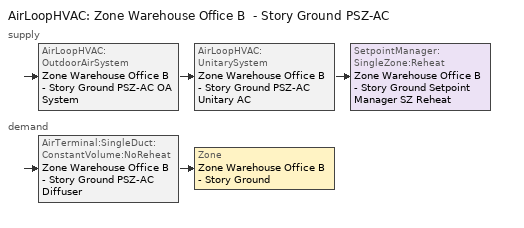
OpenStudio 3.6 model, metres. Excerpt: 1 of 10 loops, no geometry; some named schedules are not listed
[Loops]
AirLoopHVAC 'Zone Warehouse Office B  - Story Ground PSZ-AC'
 supply: AirLoopHVAC:OutdoorAirSystem 'Zone Warehouse Office B  - Story Ground PSZ-AC OA System' > AirLoopHVAC:UnitarySystem 'Zone Warehouse Office B  - Story Ground PSZ-AC Unitary AC' > SetpointManager:SingleZone:Reheat 'Zone Warehouse Office B  - Story Ground Setpoint Manager SZ Reheat'
 demand: AirTerminal:SingleDuct:ConstantVolume:NoReheat 'Zone Warehouse Office B  - Story Ground PSZ-AC Diffuser' > Zone 'Zone Warehouse Office B  - Story Ground'
[Sizing:Zone]
Zone Warehouse Office B  - Story Ground: Zone Cooling Design Supply Air Temperature Input Method=SupplyAirTemperature; Zone Cooling Design Supply Air Temperature {C}=12.7778; Zone Cooling Design Supply Air Temperature Difference {deltaC}=11.11; Zone Heating Design Supply Air Temperature Input Method=SupplyAirTemperature; Zone Heating Design Supply Air Temperature {C}=50; Zone Heating Design Supply Air Temperature Difference {deltaC}=11.11; Zone Cooling Design Supply Air Humidity Ratio {kg-H2O/kg-air}=0.0085; Zone Heating Design Supply Air Humidity Ratio {kg-H2O/kg-air}=0.008; Cooling Design Air Flow Method=DesignDay; Heating Design Air Flow Method=DesignDay; Account for Dedicated Outdoor Air System=No; Dedicated Outdoor Air System Control Strategy=NeutralSupplyAir; Dedicated Outdoor Air Low Setpoint Temperature for Design {C}=autosize; Dedicated Outdoor Air High Setpoint Temperature for Design {C}=autosize; Zone Load Sizing Method=Sensible Load Only No Latent Load; Zone Latent Cooling Design Supply Air Humidity Ratio Input Method=HumidityRatioDifference; Zone Cooling Design Supply Air Humidity Ratio Difference {kgWater/kgDryAir}=0.005; Zone Latent Heating Design Supply Air Humidity Ratio Input Method=HumidityRatioDifference; Zone Humidification Design Supply Air Humidity Ratio Difference {kgWater/kgDryAir}=0.005
[Zone equipment]
Zone Warehouse Office B  - Story Ground: Zone Warehouse Office B  - Story Ground PSZ-AC Diffuser
[AirLoopHVAC]
Zone Warehouse Office B  - Story Ground PSZ-AC: Availability Schedule=Zone Warehouse Office B  - Story Ground PSZ-AC Occ Sch; Design Supply Air Flow Rate {m3/s}=autosize; Design Return Air Flow Fraction of Supply Air Flow=1
[Sizing:System]
Zone Warehouse Office B  - Story Ground PSZ-AC: Type of Load to Size On=Sensible; Design Outdoor Air Flow Rate {m3/s}=Autosize; Central Heating Maximum System Air Flow Ratio=1; Preheat Design Temperature {C}=7.22222; Preheat Design Humidity Ratio {kg-H2O/kg-Air}=0.008; Precool Design Temperature {C}=12.7778; Precool Design Humidity Ratio {kg-H2O/kg-Air}=0.008; Central Cooling Design Supply Air Temperature {C}=12.7778; Central Heating Design Supply Air Temperature {C}=50; Sizing Option=Coincident; 100% Outdoor Air in Cooling=No; 100% Outdoor Air in Heating=No; Central Cooling Design Supply Air Humidity Ratio {kg-H2O/kg-Air}=0.0085; Central Heating Design Supply Air Humidity Ratio {kg-H2O/kg-Air}=0.008; Cooling Design Air Flow Method=DesignDay; Heating Design Air Flow Method=DesignDay; System Outdoor Air Method=ZoneSum; Zone Maximum Outdoor Air Fraction=1; Cooling Supply Air Flow Rate Per Floor Area {m3/s-m2}=0.00996765; Cooling Fraction of Autosized Cooling Supply Air Flow Rate=1; Cooling Supply Air Flow Rate Per Unit Cooling Capacity {m3/s-W}=3.94755e-05; Heating Supply Air Flow Rate Per Floor Area {m3/s-m2}=0.00996765; Heating Fraction of Autosized Heating Supply Air Flow Rate=1; Heating Fraction of Autosized Cooling Supply Air Flow Rate=1; Heating Supply Air Flow Rate Per Unit Heating Capacity {m3/s-W}=3.15882e-05; Cooling Design Capacity Method=CoolingDesignCapacity; Cooling Design Capacity {W}=autosize; Cooling Design Capacity Per Floor Area {W/m2}=234.7; Fraction of Autosized Cooling Design Capacity=1; Heating Design Capacity Method=HeatingDesignCapacity; Heating Design Capacity {W}=autosize; Heating Design Capacity Per Floor Area {W/m2}=157; Fraction of Autosized Heating Design Capacity=1; Central Cooling Capacity Control Method=OnOff; Occupant Diversity=autosize
[SetpointManager:SingleZone:Reheat]
Zone Warehouse Office B  - Story Ground Setpoint Manager SZ Reheat: Minimum Supply Air Temperature {C}=12.7778; Maximum Supply Air Temperature {C}=50; Control Zone=Zone Warehouse Office B  - Story Ground; Setpoint Node or NodeList=Zone Warehouse Office B  - Story Ground PSZ-AC Supply Outlet Node
[Coil:Heating:Gas]
Zone Warehouse Office B  - Story Ground PSZ-AC Gas Htg Coil 269kBtu/hr 0.8 Thermal Eff: Availability Schedule=Always On Discrete; Gas Burner Efficiency=0.8; Nominal Capacity {W}=AutoSize; Parasitic Electric Load {W}=0; Parasitic Gas Load {W}=0
[Coil:Heating:Electric]
Zone Warehouse Office B  - Story Ground PSZ-AC No Heat: Availability Schedule=Always Off Discrete; Efficiency=1; Nominal Capacity {W}=0
[Coil:Cooling:DX:SingleSpeed]
Zone Warehouse Office B  - Story Ground PSZ-AC 1spd DX AC Clg Coil 123kBtu/hr 8.9EER: Availability Schedule=Always On Discrete; Rated Total Cooling Capacity {W}=autosize; Rated Sensible Heat Ratio=autosize; Rated COP {W/W}=3.09963; Rated Air Flow Rate {m3/s}=autosize; Rated Evaporator Fan Power Per Volume Flow Rate 2017 {W/(m3/s)}=773.3; Rated Evaporator Fan Power Per Volume Flow Rate 2023 {W/(m3/s)}=934.4; Total Cooling Capacity Function of Temperature Curve=DOE Ref DX Clg Coil Cool-Cap-fT; Total Cooling Capacity Function of Flow Fraction Curve=DOE Ref DX Clg Coil Cool-CAP-fFlow; Energy Input Ratio Function of Temperature Curve=DOE Ref DX Clg Coil Cool-EIR-fT; Energy Input Ratio Function of Flow Fraction Curve=DOE Ref DX Clg Coil Cool-EIR-fFlow; Part Load Fraction Correlation Curve=DOE Ref DX Clg Coil Cool-PLF-fPLR; Minimum Outdoor Dry-Bulb Temperature for Compressor Operation {C}=-25; Nominal Time for Condensate Removal to Begin {s}=0; Ratio of Initial Moisture Evaporation Rate and Steady State Latent Capacity=0; Maximum Cycling Rate {cycles/hr}=0; Latent Capacity Time Constant {s}=0; Condenser Type=AirCooled; Evaporative Condenser Effectiveness=0.9; Evaporative Condenser Air Flow Rate {m3/s}=autosize; Evaporative Condenser Pump Rated Power Consumption {W}=autosize; Crankcase Heater Capacity {W}=0; Maximum Outdoor Dry-Bulb Temperature for Crankcase Heater Operation {C}=10; Basin Heater Capacity {W/K}=0; Basin Heater Setpoint Temperature {C}=2
[Fan:OnOff]
Zone Warehouse Office B  - Story Ground PSZ-AC Fan: Availability Schedule=Always On Discrete; Fan Total Efficiency=0.56875; Pressure Rise {Pa}=622.722; Maximum Flow Rate {m3/s}=autosize; Motor Efficiency=0.875; Motor In Airstream Fraction=1; Fan Power Ratio Function of Speed Ratio Curve=Fan On Off Power Curve 7; Fan Efficiency Ratio Function of Speed Ratio Curve=Fan On Off Efficiency Curve 7
[AirLoopHVAC:UnitarySystem]
Zone Warehouse Office B  - Story Ground PSZ-AC Unitary AC: Control Type=Load; Controlling Zone or Thermostat Location=Zone Warehouse Office B  - Story Ground; Dehumidification Control Type=None; Availability Schedule=Outage Availability Schedule; Supply Fan=Zone Warehouse Office B  - Story Ground PSZ-AC Fan; Fan Placement=DrawThrough; Supply Air Fan Operating Mode Schedule=Zone Warehouse Office B  - Story Ground PSZ-AC Occ Sch; Heating Coil=Zone Warehouse Office B  - Story Ground PSZ-AC Gas Htg Coil 269kBtu/hr 0.8 Thermal Eff; DX Heating Coil Sizing Ratio=1; Cooling Coil=Zone Warehouse Office B  - Story Ground PSZ-AC 1spd DX AC Clg Coil 123kBtu/hr 8.9EER; Use DOAS DX Cooling Coil=No; DOAS DX Cooling Coil Leaving Minimum Air Temperature {C}=2; Latent Load Control=SensibleOnlyLoadControl; Supplemental Heating Coil=Zone Warehouse Office B  - Story Ground PSZ-AC No Heat; Supply Air Flow Rate During Cooling Operation {m3/s}=Autosize; Supply Air Flow Rate During Heating Operation {m3/s}=Autosize; Supply Air Flow Rate When No Cooling or Heating is Required {m3/s}=Autosize; Maximum Supply Air Temperature {C}=80; Maximum Outdoor Dry-Bulb Temperature for Supplemental Heater Operation {C}=21; Maximum Cycling Rate {cycles/hr}=2.5; Heat Pump Time Constant {s}=60; Fraction of On-Cycle Power Use=0.01; Heat Pump Fan Delay Time {s}=60; Ancilliary On-Cycle Electric Power {W}=0; Ancilliary Off-Cycle Electric Power {W}=0
[Controller:OutdoorAir]
Zone Warehouse Office B  - Story Ground PSZ-AC OA System Controller: Minimum Outdoor Air Flow Rate {m3/s}=autosize; Maximum Outdoor Air Flow Rate {m3/s}=Autosize; Economizer Control Type=DifferentialDryBulb; Economizer Control Action Type=ModulateFlow; Lockout Type=LockoutWithCompressor; Minimum Limit Type=FixedMinimum; Minimum Outdoor Air Schedule=Zone Warehouse Office B  - Story Ground PSZ-AC Occ Sch; Controller Mechanical Ventilation=Controller Mechanical Ventilation 8; High Humidity Control=No; Heat Recovery Bypass Control Type=BypassWhenWithinEconomizerLimits
[Controller:MechanicalVentilation]
Controller Mechanical Ventilation 8: Availability Schedule=Always On Discrete
[AirLoopHVAC:OutdoorAirSystem]
Zone Warehouse Office B  - Story Ground PSZ-AC OA System: Controller=Zone Warehouse Office B  - Story Ground PSZ-AC OA System Controller
[AirTerminal:SingleDuct:ConstantVolume:NoReheat]
Zone Warehouse Office B  - Story Ground PSZ-AC Diffuser: Availability Schedule=Always On Discrete; Maximum Air Flow Rate {m3/s}=AutoSize
[Schedule:Constant]
Name | Value
Always On Discrete | 1
Always Off Discrete | 0
[Schedule:Ruleset]
Zone Warehouse Office B  - Story Ground PSZ-AC Occ Sch: Default Day Schedule=Zone Warehouse Office B  - Story Ground PSZ-AC Occ Sch Default; Summer Design Day Schedule=Zone Warehouse Office B  - Story Ground PSZ-AC Occ Sch Summer Design Day; Winter Design Day Schedule=Zone Warehouse Office B  - Story Ground PSZ-AC Occ Sch Winter Design Day
[Schedule:Day]
Zone Warehouse Office B  - Story Ground PSZ-AC Occ Sch Default; Zone Warehouse Office B  - Story Ground PSZ-AC Occ Sch Friday: 7, 20, 0, 16, 40, 1, 24, 0, 0
Zone Warehouse Office B  - Story Ground PSZ-AC Occ Sch Winter Design Day; Zone Warehouse Office B  - Story Ground PSZ-AC Occ Sch Summer Design Day: 24, 0, 1
Zone Warehouse Office B  - Story Ground PSZ-AC Occ Sch Sunday: 24, 0, 0
Schedule Day 20: 1, 0, 0, 2, 0, 0, 3, 0, 0, 4, 0, 0, 5, 0, 0, 6, 0, 0, 7, 0, 0, 8, 0, 1, 9, 0, 0, 10, 0, 0, 11, 0, 0, 12, 0, 0, 13, 0, 0, 14, 0, 0, 15, 0, 0, 16, 0, 0, 17, 0, 0, 18, 0, 0, 19, 0, 0, 20, 0, 0, 21, 0, 0, 22, 0, 0, 23, 0, 0, 24, 0, 0
Schedule Day 21; Schedule Day 22; Schedule Day 23; Schedule Day 24; Schedule Day 25; Schedule Day 26; Schedule Day 27; Schedule Day 28; Schedule Day 29; Schedule Day 30; Schedule Day 31; Schedule Day 32; Schedule Day 33; Schedule Day 34: 1, 0, 0, 2, 0, 0, 3, 0, 0, 4, 0, 0, 5, 0, 0, 6, 0, 0, 7, 0, 0, 8, 0, 0, 9, 0, 0, 10, 0, 0, 11, 0, 0, 12, 0, 0, 13, 0, 0, 14, 0, 0, 15, 0, 0, 16, 0, 0, 17, 0, 0, 18, 0, 0, 19, 0, 0, 20, 0, 0, 21, 0, 0, 22, 0, 0, 23, 0, 0, 24, 0, 0
Schedule Day 35: 1, 0, 0, 2, 0, 0, 3, 0, 0, 4, 0, 0, 5, 0, 0, 6, 0, 0, 7, 0, 0, 8, 0, 1, 9, 0, 1, 10, 0, 1, 11, 0, 1, 12, 0, 1, 13, 0, 1, 14, 0, 1, 15, 0, 1, 16, 0, 1, 17, 0, 0, 18, 0, 0, 19, 0, 0, 20, 0, 0, 21, 0, 0, 22, 0, 0, 23, 0, 0, 24, 0, 0
[Schedule:Rule] Schedule Ruleset=Zone Warehouse Office B  - Story Ground PSZ-AC Occ Sch; Date Specification Type=DateRange
Name | Rule Order | Day Schedule | Apply Monday | Apply Tuesday | Apply Wednesday | Apply Friday | Start Month | Start Day | End Month | End Day | Apply Sunday | Apply Saturday | Apply Thursday
Zone Warehouse Office B  - Story Ground PSZ-AC Occ Sch Friday Rule | 17 | Zone Warehouse Office B  - Story Ground PSZ-AC Occ Sch Friday | Yes | Yes | Yes | Yes | 1 | 1 | 12 | 31
Zone Warehouse Office B  - Story Ground PSZ-AC Occ Sch Sunday Rule | 16 | Zone Warehouse Office B  - Story Ground PSZ-AC Occ Sch Sunday |  |  |  |  | 1 | 1 | 12 | 31 | Yes | Yes
Zone Warehouse Office B  - Story Ground PSZ-AC Occ Sch Outage Day 212 | 15 | Schedule Day 20 | Yes | Yes | Yes | Yes | 7 | 31 | 7 | 31 | Yes | Yes | Yes
Zone Warehouse Office B  - Story Ground PSZ-AC Occ Sch Outage Day 213 | 14 | Schedule Day 21 | Yes | Yes | Yes | Yes | 8 | 1 | 8 | 1 | Yes | Yes | Yes
Zone Warehouse Office B  - Story Ground PSZ-AC Occ Sch Outage Day 214 | 13 | Schedule Day 22 | Yes | Yes | Yes | Yes | 8 | 2 | 8 | 2 | Yes | Yes | Yes
Zone Warehouse Office B  - Story Ground PSZ-AC Occ Sch Outage Day 215 | 12 | Schedule Day 23 | Yes | Yes | Yes | Yes | 8 | 3 | 8 | 3 | Yes | Yes | Yes
Zone Warehouse Office B  - Story Ground PSZ-AC Occ Sch Outage Day 216 | 11 | Schedule Day 24 | Yes | Yes | Yes | Yes | 8 | 4 | 8 | 4 | Yes | Yes | Yes
Zone Warehouse Office B  - Story Ground PSZ-AC Occ Sch Outage Day 217 | 10 | Schedule Day 25 | Yes | Yes | Yes | Yes | 8 | 5 | 8 | 5 | Yes | Yes | Yes
Zone Warehouse Office B  - Story Ground PSZ-AC Occ Sch Outage Day 218 | 9 | Schedule Day 26 | Yes | Yes | Yes | Yes | 8 | 6 | 8 | 6 | Yes | Yes | Yes
Zone Warehouse Office B  - Story Ground PSZ-AC Occ Sch Outage Day 219 | 8 | Schedule Day 27 | Yes | Yes | Yes | Yes | 8 | 7 | 8 | 7 | Yes | Yes | Yes
Zone Warehouse Office B  - Story Ground PSZ-AC Occ Sch Outage Day 220 | 7 | Schedule Day 28 | Yes | Yes | Yes | Yes | 8 | 8 | 8 | 8 | Yes | Yes | Yes
Zone Warehouse Office B  - Story Ground PSZ-AC Occ Sch Outage Day 221 | 6 | Schedule Day 29 | Yes | Yes | Yes | Yes | 8 | 9 | 8 | 9 | Yes | Yes | Yes
Zone Warehouse Office B  - Story Ground PSZ-AC Occ Sch Outage Day 222 | 5 | Schedule Day 30 | Yes | Yes | Yes | Yes | 8 | 10 | 8 | 10 | Yes | Yes | Yes
Zone Warehouse Office B  - Story Ground PSZ-AC Occ Sch Outage Day 223 | 4 | Schedule Day 31 | Yes | Yes | Yes | Yes | 8 | 11 | 8 | 11 | Yes | Yes | Yes
Zone Warehouse Office B  - Story Ground PSZ-AC Occ Sch Outage Day 224 | 3 | Schedule Day 32 | Yes | Yes | Yes | Yes | 8 | 12 | 8 | 12 | Yes | Yes | Yes
Zone Warehouse Office B  - Story Ground PSZ-AC Occ Sch Outage Day 225 | 2 | Schedule Day 33 | Yes | Yes | Yes | Yes | 8 | 13 | 8 | 13 | Yes | Yes | Yes
Zone Warehouse Office B  - Story Ground PSZ-AC Occ Sch Outage Day 226 | 1 | Schedule Day 34 | Yes | Yes | Yes | Yes | 8 | 14 | 8 | 14 | Yes | Yes | Yes
Zone Warehouse Office B  - Story Ground PSZ-AC Occ Sch Outage Day 227 | 0 | Schedule Day 35 | Yes | Yes | Yes | Yes | 8 | 15 | 8 | 15 | Yes | Yes | Yes
[Curve:Exponent]
Fan On Off Power Curve 7: Coefficient1 Constant=1; Coefficient2 Constant=0; Coefficient3 Constant=0; Minimum Value of x=0; Maximum Value of x=1
[Curve:Cubic] Coefficient1 Constant=1; Coefficient2 x=0; Coefficient3 x**2=0; Coefficient4 x**3=0
Name | Minimum Value of x | Maximum Value of x
Fan On Off Efficiency Curve 7 | 0 | 1
DOE Ref DX Clg Coil Cool-CAP-fFlow; DOE Ref DX Clg Coil Cool-EIR-fFlow | -100 | 100
[Curve:Biquadratic] Minimum Value of x=-100; Maximum Value of x=100; Minimum Value of y=-100; Maximum Value of y=100
Name | Coefficient1 Constant | Coefficient2 x | Coefficient3 x**2 | Coefficient4 y | Coefficient5 y**2 | Coefficient6 x*y
DOE Ref DX Clg Coil Cool-Cap-fT | 0.971212 | -0.0152755 | 0.00144345 | -0.00039321 | -6.8364e-06 | -0.000290596
DOE Ref DX Clg Coil Cool-EIR-fT | 0.286871 | 0.0239022 | -0.000810648 | 0.0134585 | 0.000338936 | -0.000487004
[Curve:Quadratic]
DOE Ref DX Clg Coil Cool-PLF-fPLR: Coefficient1 Constant=0.909496; Coefficient2 x=0.0986477; Coefficient3 x**2=-0.00819488; Minimum Value of x=0; Maximum Value of x=1
